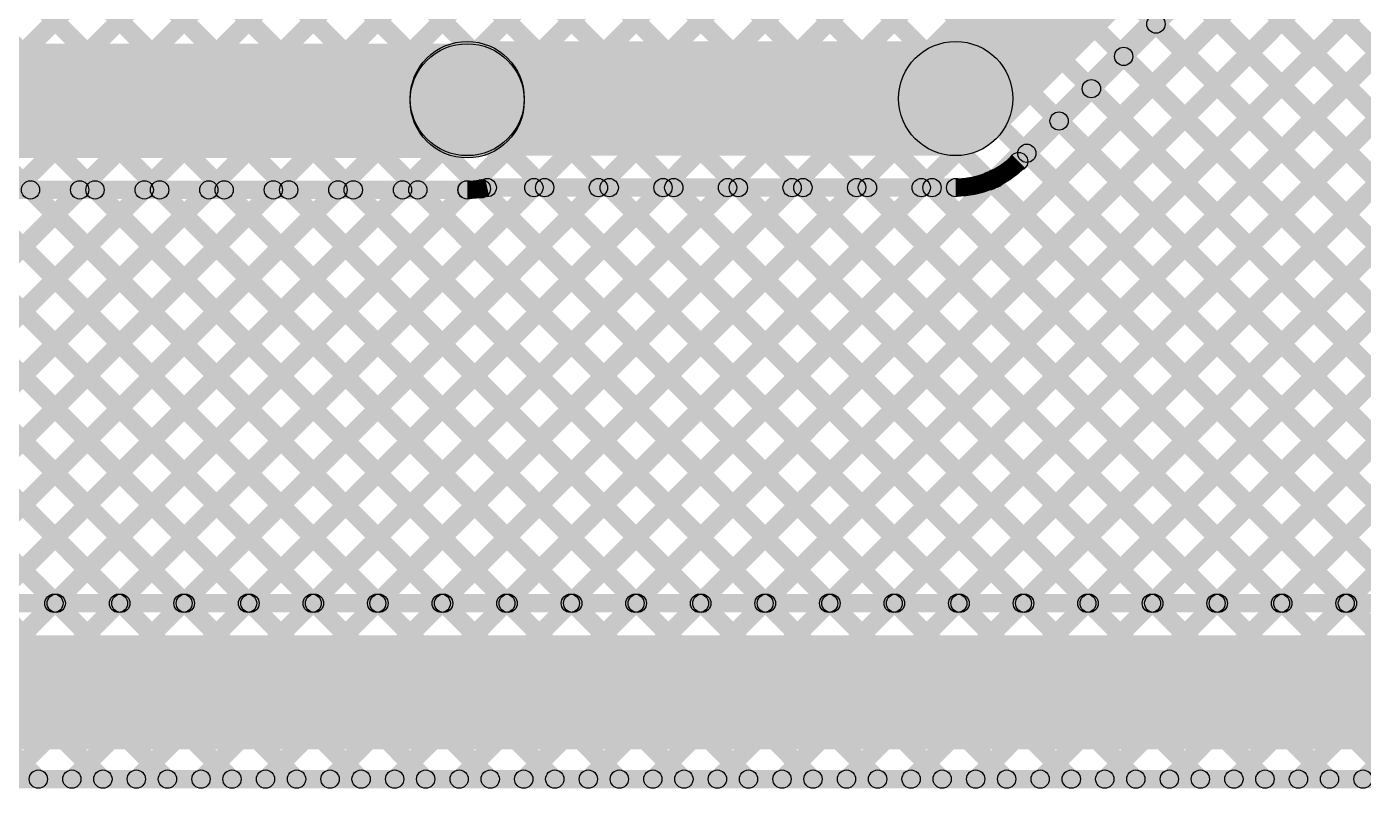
# Model space of a CAD drawing. Header units: millimetres. Extents: x 0.01 to 3.4, y 0.01 to 2.05.
# Drawn here: x 1.502 to 2.088, y 0.032 to 0.365 of the extents above; entities that cross this region are included whole.
import ezdxf

# ---------------------------------------------------------------- set-up
doc = ezdxf.new("R2010")
doc.units = ezdxf.units.MM
doc.header["$MEASUREMENT"] = 0
for name, color, linetype in [('BottomLayer', 5, 'Continuous'), ('TopLayer', 1, 'Continuous'), ('TopOverlay', 2, 'Continuous')]:
    doc.layers.add(name, color=color, linetype=linetype)

# ---------------------------------------------------------------- blocks, each defined once
blk = doc.blocks.new('ESP8285_6')
at = {"layer": 'TopOverlay'}
blk.add_hatch(color=2, dxfattribs=at).paths.add_polyline_path([(0.5695, -0.055), (0.5645, -0.055), (0.5645, 1.61823), (0.5695, 1.61823)])

msp = doc.modelspace()

# ---------------------------------------------------------------- hatches: boundary and pattern name
at = {"layer": 'BottomLayer'}
for points in [[(1.77131, 0.11017), (1.76566, 0.11583), (2.63084, 0.98101), (2.63649, 0.97535)], [(1.7996, 0.11017), (1.79394, 0.11583), (2.64498, 0.96687), (2.65064, 0.96121)], [(1.82788, 0.11017), (1.82223, 0.11583), (2.65912, 0.95272), (2.66478, 0.94707)], [(1.85617, 0.11017), (1.85051, 0.11583), (2.67326, 0.93858), (2.67892, 0.93293)], [(1.88445, 0.11017), (1.87879, 0.11583), (2.68741, 0.92444), (2.69306, 0.91878)], [(1.91274, 0.11017), (1.90708, 0.11583), (2.70155, 0.9103), (2.7072, 0.90464)], [(1.94102, 0.11017), (1.93536, 0.11583), (2.71569, 0.89616), (2.72135, 0.8905)], [(1.9693, 0.11017), (1.96365, 0.11583), (2.72983, 0.88201), (2.73549, 0.87636)], [(1.99759, 0.11017), (1.99193, 0.11583), (2.74397, 0.86787), (2.74963, 0.86221)], [(2.02587, 0.11017), (2.02022, 0.11583), (2.75812, 0.85373), (2.76377, 0.84807)], [(2.05416, 0.11017), (2.0485, 0.11583), (2.77226, 0.83959), (2.77792, 0.83393)], [(2.08244, 0.11017), (2.07678, 0.11583), (2.7864, 0.82545), (2.79206, 0.81979)], [(1.92668, 0.31632), (1.89132, 0.35168), (2.08432, 0.54468), (2.11968, 0.50932)], [(1.93941, 0.30359), (1.93375, 0.30925), (2.12675, 0.50225), (2.13241, 0.49659)], [(2.03635, 0.40619), (2.042, 0.41185), (2.33803, 0.11583), (2.33237, 0.11017)], [(2.02221, 0.39205), (2.02786, 0.39771), (2.30974, 0.11583), (2.30408, 0.11017)], [(2.00806, 0.37791), (2.01372, 0.38357), (2.28146, 0.11583), (2.2758, 0.11017)], [(1.99392, 0.36377), (1.99958, 0.36942), (2.25317, 0.11583), (2.24752, 0.11017)], [(1.4652, 0.308), (1.4652, 0.358), (1.695, 0.358), (1.695, 0.308)], [(1.695, 0.309), (1.695, 0.359), (1.909, 0.359), (1.909, 0.309)], [(1.97978, 0.34962), (1.98544, 0.35528), (2.22489, 0.11583), (2.21923, 0.11017)], [(1.96564, 0.33548), (1.97129, 0.34114), (2.1966, 0.11583), (2.19095, 0.11017)], [(1.95149, 0.32134), (1.95715, 0.327), (2.16832, 0.11583), (2.16266, 0.11017)], [(1.93735, 0.3072), (1.94301, 0.31285), (2.14004, 0.11583), (2.13438, 0.11017)], [(1.70378, 0.291), (1.70378, 0.299), (1.909, 0.299), (1.909, 0.291)], [(1.74303, 0.11017), (1.73737, 0.11583), (1.92337, 0.30182), (1.92903, 0.29617)], [(1.92112, 0.29515), (1.92677, 0.30081), (2.11175, 0.11583), (2.10609, 0.11017)], [(1.41784, 0.18096), (1.41218, 0.18662), (1.52239, 0.29683), (1.52805, 0.29117)], [(1.43608, 0.17092), (1.43043, 0.17658), (1.55068, 0.29683), (1.55633, 0.29117)], [(1.44964, 0.1562), (1.44398, 0.16185), (1.57896, 0.29683), (1.58462, 0.29117)], [(1.4583, 0.13657), (1.45264, 0.14223), (1.60725, 0.29683), (1.6129, 0.29117)], [(1.46158, 0.11157), (1.45593, 0.11723), (1.63553, 0.29683), (1.64119, 0.29117)], [(1.47554, 0.28818), (1.4812, 0.29384), (1.6592, 0.11583), (1.65355, 0.11017)], [(1.48136, 0.29), (1.48136, 0.298), (1.695, 0.298), (1.695, 0.29)], [(1.48847, 0.11017), (1.48281, 0.11583), (1.66381, 0.29683), (1.66947, 0.29117)], [(1.50083, 0.29117), (1.50649, 0.29683), (1.68749, 0.11583), (1.68183, 0.11017)], [(1.51675, 0.11017), (1.5111, 0.11583), (1.6921, 0.29683), (1.69775, 0.29117)], [(1.52911, 0.29117), (1.53477, 0.29683), (1.71577, 0.11583), (1.71011, 0.11017)], [(1.54504, 0.11017), (1.53938, 0.11583), (1.72138, 0.29783), (1.72704, 0.29217)], [(1.5574, 0.29117), (1.56306, 0.29683), (1.74406, 0.11583), (1.7384, 0.11017)], [(1.57332, 0.11017), (1.56767, 0.11583), (1.74967, 0.29783), (1.75532, 0.29217)], [(1.58568, 0.29117), (1.59134, 0.29683), (1.77234, 0.11583), (1.76668, 0.11017)], [(1.60161, 0.11017), (1.59595, 0.11583), (1.77795, 0.29783), (1.78361, 0.29217)], [(1.61397, 0.29117), (1.61962, 0.29683), (1.80062, 0.11583), (1.79497, 0.11017)], [(1.62989, 0.11017), (1.62424, 0.11583), (1.80624, 0.29783), (1.81189, 0.29217)], [(1.64225, 0.29117), (1.64791, 0.29683), (1.82891, 0.11583), (1.82325, 0.11017)], [(1.65818, 0.11017), (1.65252, 0.11583), (1.83452, 0.29783), (1.84018, 0.29217)], [(1.67054, 0.29117), (1.67619, 0.29683), (1.85719, 0.11583), (1.85154, 0.11017)], [(1.68646, 0.11017), (1.6808, 0.11583), (1.8628, 0.29783), (1.86846, 0.29217)], [(1.69833, 0.29166), (1.70399, 0.29732), (1.88548, 0.11583), (1.87982, 0.11017)], [(1.71474, 0.11017), (1.70909, 0.11583), (1.89109, 0.29783), (1.89674, 0.29217)], [(1.7261, 0.29217), (1.73176, 0.29783), (1.91376, 0.11583), (1.9081, 0.11017)], [(1.75439, 0.29217), (1.76005, 0.29783), (1.94205, 0.11583), (1.93639, 0.11017)], [(1.78267, 0.29217), (1.78833, 0.29783), (1.97033, 0.11583), (1.96467, 0.11017)], [(1.81096, 0.29217), (1.81661, 0.29783), (1.99861, 0.11583), (1.99296, 0.11017)], [(1.83924, 0.29217), (1.8449, 0.29783), (2.0269, 0.11583), (2.02124, 0.11017)], [(1.86753, 0.29217), (1.87318, 0.29783), (2.05518, 0.11583), (2.04953, 0.11017)], [(1.89581, 0.29217), (1.90147, 0.29783), (2.08347, 0.11583), (2.07781, 0.11017)], [(1.4614, 0.27404), (1.46705, 0.27969), (1.63092, 0.11583), (1.62526, 0.11017)], [(1.44725, 0.25989), (1.45291, 0.26555), (1.60263, 0.11583), (1.59698, 0.11017)], [(1.43311, 0.24575), (1.43877, 0.25141), (1.57435, 0.11583), (1.56869, 0.11017)], [(1.41897, 0.23161), (1.42463, 0.23727), (1.54607, 0.11583), (1.54041, 0.11017)], [(1.40483, 0.21747), (1.41048, 0.22313), (1.51778, 0.11583), (1.51212, 0.11017)], [(1.46015, 0.109), (1.46015, 0.117), (2.85344, 0.117), (2.85344, 0.109)], [(1.444, 0.049), (1.444, 0.099), (2.925, 0.099), (2.925, 0.049)]]:
    msp.add_hatch(color=5, dxfattribs=at).paths.add_polyline_path(points)
h = msp.add_hatch(color=5, dxfattribs=at)
edge = h.paths.add_edge_path()
edge.add_arc((1.99675, 0.3666), 0.004, 0, 360)
h = msp.add_hatch(color=5, dxfattribs=at)
edge = h.paths.add_edge_path()
edge.add_arc((1.695, 0.334), 0.025, 0, 360)
h = msp.add_hatch(color=5, dxfattribs=at)
edge = h.paths.add_edge_path()
edge.add_arc((1.695, 0.333), 0.025, 0, 360)
h = msp.add_hatch(color=5, dxfattribs=at)
edge = h.paths.add_edge_path()
edge.add_arc((1.909, 0.334), 0.025, 0, 360)
h = msp.add_hatch(color=5, dxfattribs=at)
edge = h.paths.add_edge_path()
edge.add_arc((1.909, 0.334), 0.025, 0, 360)
h = msp.add_hatch(color=5, dxfattribs=at)
edge = h.paths.add_edge_path()
edge.add_arc((1.98261, 0.35245), 0.004, 0, 360)
h = msp.add_hatch(color=5, dxfattribs=at)
edge = h.paths.add_edge_path()
edge.add_arc((1.96847, 0.33831), 0.004, 0, 360)
h = msp.add_hatch(color=5, dxfattribs=at)
edge = h.paths.add_edge_path()
edge.add_arc((1.95432, 0.32417), 0.004, 0, 360)
h = msp.add_hatch(color=5, dxfattribs=at)
edge = h.paths.add_edge_path()
edge.add_arc((1.93658, 0.30642), 0.004, 0, 360)
h = msp.add_hatch(color=5, dxfattribs=at)
edge = h.paths.add_edge_path()
edge.add_arc((1.93658, 0.30642), 0.004, 0, 360)
h = msp.add_hatch(color=5, dxfattribs=at)
edge = h.paths.add_edge_path()
edge.add_arc((1.93658, 0.30642), 0.004, 0, 360)
h = msp.add_hatch(color=5, dxfattribs=at)
edge = h.paths.add_edge_path()
edge.add_arc((1.94018, 0.31003), 0.004, 0, 360)
h = msp.add_hatch(color=5, dxfattribs=at)
edge = h.paths.add_edge_path()
edge.add_arc((1.70378, 0.295), 0.004, 0, 360)
h = msp.add_hatch(color=5, dxfattribs=at)
edge = h.paths.add_edge_path()
edge.add_arc((1.70378, 0.295), 0.004, 0, 360)
h = msp.add_hatch(color=5, dxfattribs=at)
edge = h.paths.add_edge_path()
edge.add_arc((1.72421, 0.295), 0.004, 0, 360)
h = msp.add_hatch(color=5, dxfattribs=at)
edge = h.paths.add_edge_path()
edge.add_arc((1.72893, 0.295), 0.004, 0, 360)
h = msp.add_hatch(color=5, dxfattribs=at)
edge = h.paths.add_edge_path()
edge.add_arc((1.75249, 0.295), 0.004, 0, 360)
h = msp.add_hatch(color=5, dxfattribs=at)
edge = h.paths.add_edge_path()
edge.add_arc((1.75722, 0.295), 0.004, 0, 360)
h = msp.add_hatch(color=5, dxfattribs=at)
edge = h.paths.add_edge_path()
edge.add_arc((1.78078, 0.295), 0.004, 0, 360)
h = msp.add_hatch(color=5, dxfattribs=at)
edge = h.paths.add_edge_path()
edge.add_arc((1.7855, 0.295), 0.004, 0, 360)
h = msp.add_hatch(color=5, dxfattribs=at)
edge = h.paths.add_edge_path()
edge.add_arc((1.80906, 0.295), 0.004, 0, 360)
h = msp.add_hatch(color=5, dxfattribs=at)
edge = h.paths.add_edge_path()
edge.add_arc((1.81379, 0.295), 0.004, 0, 360)
h = msp.add_hatch(color=5, dxfattribs=at)
edge = h.paths.add_edge_path()
edge.add_arc((1.83735, 0.295), 0.004, 0, 360)
h = msp.add_hatch(color=5, dxfattribs=at)
edge = h.paths.add_edge_path()
edge.add_arc((1.84207, 0.295), 0.004, 0, 360)
h = msp.add_hatch(color=5, dxfattribs=at)
edge = h.paths.add_edge_path()
edge.add_arc((1.86563, 0.295), 0.004, 0, 360)
h = msp.add_hatch(color=5, dxfattribs=at)
edge = h.paths.add_edge_path()
edge.add_arc((1.87035, 0.295), 0.004, 0, 360)
h = msp.add_hatch(color=5, dxfattribs=at)
edge = h.paths.add_edge_path()
edge.add_arc((1.89392, 0.295), 0.004, 0, 360)
h = msp.add_hatch(color=5, dxfattribs=at)
edge = h.paths.add_edge_path()
edge.add_arc((1.89864, 0.295), 0.004, 0, 360)
h = msp.add_hatch(color=5, dxfattribs=at)
edge = h.paths.add_edge_path()
edge.add_arc((1.909, 0.295), 0.004, 0, 360)
h = msp.add_hatch(color=5, dxfattribs=at)
edge = h.paths.add_edge_path()
edge.add_arc((1.909, 0.295), 0.004, 0, 360)
h = msp.add_hatch(color=5, dxfattribs=at)
edge = h.paths.add_edge_path()
edge.add_arc((1.909, 0.295), 0.004, 0, 360)
h = msp.add_hatch(color=5, dxfattribs=at)
edge = h.paths.add_edge_path()
edge.add_arc((1.92395, 0.29798), 0.004, 0, 360)
h = msp.add_hatch(color=5, dxfattribs=at)
edge = h.paths.add_edge_path()
edge.add_arc((1.9262, 0.299), 0.004, 0, 360)
h = msp.add_hatch(color=5, dxfattribs=at)
edge = h.paths.add_edge_path()
edge.add_arc((1.50366, 0.294), 0.004, 0, 360)
h = msp.add_hatch(color=5, dxfattribs=at)
edge = h.paths.add_edge_path()
edge.add_arc((1.52522, 0.294), 0.004, 0, 360)
h = msp.add_hatch(color=5, dxfattribs=at)
edge = h.paths.add_edge_path()
edge.add_arc((1.53194, 0.294), 0.004, 0, 360)
h = msp.add_hatch(color=5, dxfattribs=at)
edge = h.paths.add_edge_path()
edge.add_arc((1.5535, 0.294), 0.004, 0, 360)
h = msp.add_hatch(color=5, dxfattribs=at)
edge = h.paths.add_edge_path()
edge.add_arc((1.56023, 0.294), 0.004, 0, 360)
h = msp.add_hatch(color=5, dxfattribs=at)
edge = h.paths.add_edge_path()
edge.add_arc((1.58179, 0.294), 0.004, 0, 360)
h = msp.add_hatch(color=5, dxfattribs=at)
edge = h.paths.add_edge_path()
edge.add_arc((1.58851, 0.294), 0.004, 0, 360)
h = msp.add_hatch(color=5, dxfattribs=at)
edge = h.paths.add_edge_path()
edge.add_arc((1.61007, 0.294), 0.004, 0, 360)
h = msp.add_hatch(color=5, dxfattribs=at)
edge = h.paths.add_edge_path()
edge.add_arc((1.6168, 0.294), 0.004, 0, 360)
h = msp.add_hatch(color=5, dxfattribs=at)
edge = h.paths.add_edge_path()
edge.add_arc((1.63836, 0.294), 0.004, 0, 360)
h = msp.add_hatch(color=5, dxfattribs=at)
edge = h.paths.add_edge_path()
edge.add_arc((1.64508, 0.294), 0.004, 0, 360)
h = msp.add_hatch(color=5, dxfattribs=at)
edge = h.paths.add_edge_path()
edge.add_arc((1.66664, 0.294), 0.004, 0, 360)
h = msp.add_hatch(color=5, dxfattribs=at)
edge = h.paths.add_edge_path()
edge.add_arc((1.67336, 0.294), 0.004, 0, 360)
h = msp.add_hatch(color=5, dxfattribs=at)
edge = h.paths.add_edge_path()
edge.add_arc((1.69493, 0.294), 0.004, 0, 360)
h = msp.add_hatch(color=5, dxfattribs=at)
edge = h.paths.add_edge_path()
edge.add_arc((1.695, 0.294), 0.004, 0, 360)
h = msp.add_hatch(color=5, dxfattribs=at)
edge = h.paths.add_edge_path()
edge.add_arc((1.695, 0.294), 0.004, 0, 360)
h = msp.add_hatch(color=5, dxfattribs=at)
edge = h.paths.add_edge_path()
edge.add_arc((1.70116, 0.29449), 0.004, 0, 360)
h = msp.add_hatch(color=5, dxfattribs=at)
edge = h.paths.add_edge_path()
edge.add_arc((1.51393, 0.113), 0.004, 0, 360)
h = msp.add_hatch(color=5, dxfattribs=at)
edge = h.paths.add_edge_path()
edge.add_arc((1.51495, 0.113), 0.004, 0, 360)
h = msp.add_hatch(color=5, dxfattribs=at)
edge = h.paths.add_edge_path()
edge.add_arc((1.54221, 0.113), 0.004, 0, 360)
h = msp.add_hatch(color=5, dxfattribs=at)
edge = h.paths.add_edge_path()
edge.add_arc((1.54324, 0.113), 0.004, 0, 360)
h = msp.add_hatch(color=5, dxfattribs=at)
edge = h.paths.add_edge_path()
edge.add_arc((1.57049, 0.113), 0.004, 0, 360)
h = msp.add_hatch(color=5, dxfattribs=at)
edge = h.paths.add_edge_path()
edge.add_arc((1.57152, 0.113), 0.004, 0, 360)
h = msp.add_hatch(color=5, dxfattribs=at)
edge = h.paths.add_edge_path()
edge.add_arc((1.59878, 0.113), 0.004, 0, 360)
h = msp.add_hatch(color=5, dxfattribs=at)
edge = h.paths.add_edge_path()
edge.add_arc((1.59981, 0.113), 0.004, 0, 360)
h = msp.add_hatch(color=5, dxfattribs=at)
edge = h.paths.add_edge_path()
edge.add_arc((1.62706, 0.113), 0.004, 0, 360)
h = msp.add_hatch(color=5, dxfattribs=at)
edge = h.paths.add_edge_path()
edge.add_arc((1.62809, 0.113), 0.004, 0, 360)
h = msp.add_hatch(color=5, dxfattribs=at)
edge = h.paths.add_edge_path()
edge.add_arc((1.65535, 0.113), 0.004, 0, 360)
h = msp.add_hatch(color=5, dxfattribs=at)
edge = h.paths.add_edge_path()
edge.add_arc((1.65637, 0.113), 0.004, 0, 360)
h = msp.add_hatch(color=5, dxfattribs=at)
edge = h.paths.add_edge_path()
edge.add_arc((1.68363, 0.113), 0.004, 0, 360)
h = msp.add_hatch(color=5, dxfattribs=at)
edge = h.paths.add_edge_path()
edge.add_arc((1.68466, 0.113), 0.004, 0, 360)
h = msp.add_hatch(color=5, dxfattribs=at)
edge = h.paths.add_edge_path()
edge.add_arc((1.71192, 0.113), 0.004, 0, 360)
h = msp.add_hatch(color=5, dxfattribs=at)
edge = h.paths.add_edge_path()
edge.add_arc((1.71294, 0.113), 0.004, 0, 360)
h = msp.add_hatch(color=5, dxfattribs=at)
edge = h.paths.add_edge_path()
edge.add_arc((1.7402, 0.113), 0.004, 0, 360)
h = msp.add_hatch(color=5, dxfattribs=at)
edge = h.paths.add_edge_path()
edge.add_arc((1.74123, 0.113), 0.004, 0, 360)
h = msp.add_hatch(color=5, dxfattribs=at)
edge = h.paths.add_edge_path()
edge.add_arc((1.76849, 0.113), 0.004, 0, 360)
h = msp.add_hatch(color=5, dxfattribs=at)
edge = h.paths.add_edge_path()
edge.add_arc((1.76951, 0.113), 0.004, 0, 360)
h = msp.add_hatch(color=5, dxfattribs=at)
edge = h.paths.add_edge_path()
edge.add_arc((1.79677, 0.113), 0.004, 0, 360)
h = msp.add_hatch(color=5, dxfattribs=at)
edge = h.paths.add_edge_path()
edge.add_arc((1.7978, 0.113), 0.004, 0, 360)
h = msp.add_hatch(color=5, dxfattribs=at)
edge = h.paths.add_edge_path()
edge.add_arc((1.82505, 0.113), 0.004, 0, 360)
h = msp.add_hatch(color=5, dxfattribs=at)
edge = h.paths.add_edge_path()
edge.add_arc((1.82608, 0.113), 0.004, 0, 360)
h = msp.add_hatch(color=5, dxfattribs=at)
edge = h.paths.add_edge_path()
edge.add_arc((1.85334, 0.113), 0.004, 0, 360)
h = msp.add_hatch(color=5, dxfattribs=at)
edge = h.paths.add_edge_path()
edge.add_arc((1.85436, 0.113), 0.004, 0, 360)
h = msp.add_hatch(color=5, dxfattribs=at)
edge = h.paths.add_edge_path()
edge.add_arc((1.88162, 0.113), 0.004, 0, 360)
h = msp.add_hatch(color=5, dxfattribs=at)
edge = h.paths.add_edge_path()
edge.add_arc((1.88265, 0.113), 0.004, 0, 360)
h = msp.add_hatch(color=5, dxfattribs=at)
edge = h.paths.add_edge_path()
edge.add_arc((1.90991, 0.113), 0.004, 0, 360)
h = msp.add_hatch(color=5, dxfattribs=at)
edge = h.paths.add_edge_path()
edge.add_arc((1.91093, 0.113), 0.004, 0, 360)
h = msp.add_hatch(color=5, dxfattribs=at)
edge = h.paths.add_edge_path()
edge.add_arc((1.93819, 0.113), 0.004, 0, 360)
h = msp.add_hatch(color=5, dxfattribs=at)
edge = h.paths.add_edge_path()
edge.add_arc((1.93922, 0.113), 0.004, 0, 360)
h = msp.add_hatch(color=5, dxfattribs=at)
edge = h.paths.add_edge_path()
edge.add_arc((1.96648, 0.113), 0.004, 0, 360)
h = msp.add_hatch(color=5, dxfattribs=at)
edge = h.paths.add_edge_path()
edge.add_arc((1.9675, 0.113), 0.004, 0, 360)
h = msp.add_hatch(color=5, dxfattribs=at)
edge = h.paths.add_edge_path()
edge.add_arc((1.99476, 0.113), 0.004, 0, 360)
h = msp.add_hatch(color=5, dxfattribs=at)
edge = h.paths.add_edge_path()
edge.add_arc((1.99579, 0.113), 0.004, 0, 360)
h = msp.add_hatch(color=5, dxfattribs=at)
edge = h.paths.add_edge_path()
edge.add_arc((2.02304, 0.113), 0.004, 0, 360)
h = msp.add_hatch(color=5, dxfattribs=at)
edge = h.paths.add_edge_path()
edge.add_arc((2.02407, 0.113), 0.004, 0, 360)
h = msp.add_hatch(color=5, dxfattribs=at)
edge = h.paths.add_edge_path()
edge.add_arc((2.05133, 0.113), 0.004, 0, 360)
h = msp.add_hatch(color=5, dxfattribs=at)
edge = h.paths.add_edge_path()
edge.add_arc((2.05235, 0.113), 0.004, 0, 360)
h = msp.add_hatch(color=5, dxfattribs=at)
edge = h.paths.add_edge_path()
edge.add_arc((2.07961, 0.113), 0.004, 0, 360)
h = msp.add_hatch(color=5, dxfattribs=at)
edge = h.paths.add_edge_path()
edge.add_arc((2.08064, 0.113), 0.004, 0, 360)
at = {"layer": 'TopLayer'}
for points in [[(1.30318, 0.15116), (1.29753, 0.15682), (1.97154, 0.83083), (1.9772, 0.82517)], [(1.31146, 0.13115), (1.3058, 0.13681), (1.97967, 0.81068), (1.98533, 0.80502)], [(1.39302, 0.18443), (1.38736, 0.19008), (1.98737, 0.79009), (1.99303, 0.78443)], [(1.41784, 0.18096), (1.41218, 0.18662), (2.00151, 0.77595), (2.00717, 0.77029)], [(1.43608, 0.17092), (1.43043, 0.17658), (2.01565, 0.76181), (2.02131, 0.75615)], [(1.44964, 0.1562), (1.44398, 0.16185), (2.0298, 0.74766), (2.03545, 0.74201)], [(1.70251, 0.74003), (1.70817, 0.74569), (2.41503, 0.03883), (2.40937, 0.03317)], [(1.4583, 0.13657), (1.45264, 0.14223), (2.04394, 0.73352), (2.0496, 0.72786)], [(1.68837, 0.72589), (1.69402, 0.73155), (2.38674, 0.03883), (2.38108, 0.03317)], [(1.67422, 0.71175), (1.67988, 0.7174), (2.35846, 0.03883), (2.3528, 0.03317)], [(1.66008, 0.69761), (1.66574, 0.70326), (2.33017, 0.03883), (2.32452, 0.03317)], [(1.64594, 0.68346), (1.6516, 0.68912), (2.30189, 0.03883), (2.29623, 0.03317)], [(1.45902, 0.10901), (1.45336, 0.11466), (2.02182, 0.68312), (2.02748, 0.67746)], [(1.6318, 0.66932), (1.63745, 0.67498), (2.2736, 0.03883), (2.26795, 0.03317)], [(1.41147, 0.03317), (1.40581, 0.03883), (2.03375, 0.66677), (2.03941, 0.66111)], [(1.61766, 0.65518), (1.62331, 0.66084), (2.24532, 0.03883), (2.23966, 0.03317)], [(1.43975, 0.03317), (1.4341, 0.03883), (2.0479, 0.65263), (2.05355, 0.64697)], [(1.60351, 0.64104), (1.60917, 0.64669), (2.21704, 0.03883), (2.21138, 0.03317)], [(1.46804, 0.03317), (1.46238, 0.03883), (2.06204, 0.63848), (2.0677, 0.63283)], [(1.58937, 0.62689), (1.59503, 0.63255), (2.18875, 0.03883), (2.18309, 0.03317)], [(1.49632, 0.03317), (1.49067, 0.03883), (2.07618, 0.62434), (2.08184, 0.61869)], [(1.57523, 0.61275), (1.58089, 0.61841), (2.16047, 0.03883), (2.15481, 0.03317)], [(1.52461, 0.03317), (1.51895, 0.03883), (2.09032, 0.6102), (2.09598, 0.60454)], [(1.56109, 0.59861), (1.56674, 0.60427), (2.13218, 0.03883), (2.12653, 0.03317)], [(1.55289, 0.03317), (1.54723, 0.03883), (2.10447, 0.59606), (2.11012, 0.5904)], [(1.54694, 0.58447), (1.5526, 0.59013), (2.1039, 0.03883), (2.09824, 0.03317)], [(1.58118, 0.03317), (1.57552, 0.03883), (2.11861, 0.58192), (2.12426, 0.57626)], [(1.5328, 0.57033), (1.53846, 0.57598), (2.07561, 0.03883), (2.06996, 0.03317)], [(1.60946, 0.03317), (1.6038, 0.03883), (2.13275, 0.56777), (2.13841, 0.56212)], [(1.51866, 0.55618), (1.52432, 0.56184), (2.04733, 0.03883), (2.04167, 0.03317)], [(1.63774, 0.03317), (1.63209, 0.03883), (2.14689, 0.55363), (2.15255, 0.54797)], [(1.50452, 0.54204), (1.51018, 0.5477), (2.01905, 0.03883), (2.01339, 0.03317)], [(1.66603, 0.03317), (1.66037, 0.03883), (2.16103, 0.53949), (2.16669, 0.53383)], [(1.49038, 0.5279), (1.49603, 0.53356), (1.99076, 0.03883), (1.9851, 0.03317)], [(1.69431, 0.03317), (1.68866, 0.03883), (2.17518, 0.52535), (2.18083, 0.51969)], [(1.47623, 0.51376), (1.48189, 0.51941), (1.96248, 0.03883), (1.95682, 0.03317)], [(1.7226, 0.03317), (1.71694, 0.03883), (2.18932, 0.51121), (2.19497, 0.50555)], [(1.46209, 0.49962), (1.46775, 0.50527), (1.93419, 0.03883), (1.92854, 0.03317)], [(1.75088, 0.03317), (1.74523, 0.03883), (2.20346, 0.49706), (2.20912, 0.49141)], [(1.44795, 0.48547), (1.45361, 0.49113), (1.90591, 0.03883), (1.90025, 0.03317)], [(1.77917, 0.03317), (1.77351, 0.03883), (2.2176, 0.48292), (2.22326, 0.47726)], [(1.43381, 0.47133), (1.43946, 0.47699), (1.87762, 0.03883), (1.87197, 0.03317)], [(1.80745, 0.03317), (1.80179, 0.03883), (2.23174, 0.46878), (2.2374, 0.46312)], [(1.41967, 0.45719), (1.42532, 0.46285), (1.84934, 0.03883), (1.84368, 0.03317)], [(1.83573, 0.03317), (1.83008, 0.03883), (2.24589, 0.45464), (2.25154, 0.44898)], [(1.40552, 0.44305), (1.41118, 0.4487), (1.82106, 0.03883), (1.8154, 0.03317)], [(1.86402, 0.03317), (1.85836, 0.03883), (2.26003, 0.44049), (2.26569, 0.43484)], [(1.39138, 0.4289), (1.39704, 0.43456), (1.79277, 0.03883), (1.78711, 0.03317)], [(1.8923, 0.03317), (1.88665, 0.03883), (2.27417, 0.42635), (2.27983, 0.4207)], [(1.37724, 0.41476), (1.3829, 0.42042), (1.76449, 0.03883), (1.75883, 0.03317)], [(1.92059, 0.03317), (1.91493, 0.03883), (2.28831, 0.41221), (2.29397, 0.40655)], [(1.3631, 0.40062), (1.36875, 0.40628), (1.7362, 0.03883), (1.73055, 0.03317)], [(1.94887, 0.03317), (1.94322, 0.03883), (2.30246, 0.39807), (2.30811, 0.39241)], [(1.34895, 0.38648), (1.35461, 0.39214), (1.70792, 0.03883), (1.70226, 0.03317)], [(1.97716, 0.03317), (1.9715, 0.03883), (2.3166, 0.38393), (2.32225, 0.37827)], [(1.33481, 0.37234), (1.34047, 0.37799), (1.67963, 0.03883), (1.67398, 0.03317)], [(2.00544, 0.03317), (1.99978, 0.03883), (2.33074, 0.36978), (2.3364, 0.36413)], [(1.32067, 0.35819), (1.32633, 0.36385), (1.65135, 0.03883), (1.64569, 0.03317)], [(2.03373, 0.03317), (2.02807, 0.03883), (2.34488, 0.35564), (2.35054, 0.34998)], [(1.30653, 0.34405), (1.31219, 0.34971), (1.62307, 0.03883), (1.61741, 0.03317)], [(2.06201, 0.03317), (2.05635, 0.03883), (2.35902, 0.3415), (2.36468, 0.33584)], [(1.29239, 0.32991), (1.29804, 0.33557), (1.59478, 0.03883), (1.58912, 0.03317)], [(2.09029, 0.03317), (2.08464, 0.03883), (2.37317, 0.32736), (2.37882, 0.3217)], [(1.45046, 0.14355), (1.45611, 0.14921), (1.5665, 0.03883), (1.56084, 0.03317)], [(1.45386, 0.11187), (1.45951, 0.11753), (1.53821, 0.03883), (1.53256, 0.03317)], [(1.44674, 0.09071), (1.45239, 0.09636), (1.50993, 0.03883), (1.50427, 0.03317)], [(1.057, 0.032), (1.057, 0.04), (2.8529, 0.04), (2.8529, 0.032)]]:
    msp.add_hatch(color=1, dxfattribs=at).paths.add_polyline_path(points)
h = msp.add_hatch(color=1, dxfattribs=at)
edge = h.paths.add_edge_path()
edge.add_arc((1.5071, 0.036), 0.004, 0, 360)
h = msp.add_hatch(color=1, dxfattribs=at)
edge = h.paths.add_edge_path()
edge.add_arc((1.52178, 0.036), 0.004, 0, 360)
h = msp.add_hatch(color=1, dxfattribs=at)
edge = h.paths.add_edge_path()
edge.add_arc((1.53538, 0.036), 0.004, 0, 360)
h = msp.add_hatch(color=1, dxfattribs=at)
edge = h.paths.add_edge_path()
edge.add_arc((1.55006, 0.036), 0.004, 0, 360)
h = msp.add_hatch(color=1, dxfattribs=at)
edge = h.paths.add_edge_path()
edge.add_arc((1.56367, 0.036), 0.004, 0, 360)
h = msp.add_hatch(color=1, dxfattribs=at)
edge = h.paths.add_edge_path()
edge.add_arc((1.57835, 0.036), 0.004, 0, 360)
h = msp.add_hatch(color=1, dxfattribs=at)
edge = h.paths.add_edge_path()
edge.add_arc((1.59195, 0.036), 0.004, 0, 360)
h = msp.add_hatch(color=1, dxfattribs=at)
edge = h.paths.add_edge_path()
edge.add_arc((1.60663, 0.036), 0.004, 0, 360)
h = msp.add_hatch(color=1, dxfattribs=at)
edge = h.paths.add_edge_path()
edge.add_arc((1.62024, 0.036), 0.004, 0, 360)
h = msp.add_hatch(color=1, dxfattribs=at)
edge = h.paths.add_edge_path()
edge.add_arc((1.63492, 0.036), 0.004, 0, 360)
h = msp.add_hatch(color=1, dxfattribs=at)
edge = h.paths.add_edge_path()
edge.add_arc((1.64852, 0.036), 0.004, 0, 360)
h = msp.add_hatch(color=1, dxfattribs=at)
edge = h.paths.add_edge_path()
edge.add_arc((1.6632, 0.036), 0.004, 0, 360)
h = msp.add_hatch(color=1, dxfattribs=at)
edge = h.paths.add_edge_path()
edge.add_arc((1.67681, 0.036), 0.004, 0, 360)
h = msp.add_hatch(color=1, dxfattribs=at)
edge = h.paths.add_edge_path()
edge.add_arc((1.69148, 0.036), 0.004, 0, 360)
h = msp.add_hatch(color=1, dxfattribs=at)
edge = h.paths.add_edge_path()
edge.add_arc((1.70509, 0.036), 0.004, 0, 360)
h = msp.add_hatch(color=1, dxfattribs=at)
edge = h.paths.add_edge_path()
edge.add_arc((1.71977, 0.036), 0.004, 0, 360)
h = msp.add_hatch(color=1, dxfattribs=at)
edge = h.paths.add_edge_path()
edge.add_arc((1.73337, 0.036), 0.004, 0, 360)
h = msp.add_hatch(color=1, dxfattribs=at)
edge = h.paths.add_edge_path()
edge.add_arc((1.74805, 0.036), 0.004, 0, 360)
h = msp.add_hatch(color=1, dxfattribs=at)
edge = h.paths.add_edge_path()
edge.add_arc((1.76166, 0.036), 0.004, 0, 360)
h = msp.add_hatch(color=1, dxfattribs=at)
edge = h.paths.add_edge_path()
edge.add_arc((1.77634, 0.036), 0.004, 0, 360)
h = msp.add_hatch(color=1, dxfattribs=at)
edge = h.paths.add_edge_path()
edge.add_arc((1.78994, 0.036), 0.004, 0, 360)
h = msp.add_hatch(color=1, dxfattribs=at)
edge = h.paths.add_edge_path()
edge.add_arc((1.80462, 0.036), 0.004, 0, 360)
h = msp.add_hatch(color=1, dxfattribs=at)
edge = h.paths.add_edge_path()
edge.add_arc((1.81823, 0.036), 0.004, 0, 360)
h = msp.add_hatch(color=1, dxfattribs=at)
edge = h.paths.add_edge_path()
edge.add_arc((1.83291, 0.036), 0.004, 0, 360)
h = msp.add_hatch(color=1, dxfattribs=at)
edge = h.paths.add_edge_path()
edge.add_arc((1.84651, 0.036), 0.004, 0, 360)
h = msp.add_hatch(color=1, dxfattribs=at)
edge = h.paths.add_edge_path()
edge.add_arc((1.86119, 0.036), 0.004, 0, 360)
h = msp.add_hatch(color=1, dxfattribs=at)
edge = h.paths.add_edge_path()
edge.add_arc((1.8748, 0.036), 0.004, 0, 360)
h = msp.add_hatch(color=1, dxfattribs=at)
edge = h.paths.add_edge_path()
edge.add_arc((1.88948, 0.036), 0.004, 0, 360)
h = msp.add_hatch(color=1, dxfattribs=at)
edge = h.paths.add_edge_path()
edge.add_arc((1.90308, 0.036), 0.004, 0, 360)
h = msp.add_hatch(color=1, dxfattribs=at)
edge = h.paths.add_edge_path()
edge.add_arc((1.91776, 0.036), 0.004, 0, 360)
h = msp.add_hatch(color=1, dxfattribs=at)
edge = h.paths.add_edge_path()
edge.add_arc((1.93136, 0.036), 0.004, 0, 360)
h = msp.add_hatch(color=1, dxfattribs=at)
edge = h.paths.add_edge_path()
edge.add_arc((1.94604, 0.036), 0.004, 0, 360)
h = msp.add_hatch(color=1, dxfattribs=at)
edge = h.paths.add_edge_path()
edge.add_arc((1.95965, 0.036), 0.004, 0, 360)
h = msp.add_hatch(color=1, dxfattribs=at)
edge = h.paths.add_edge_path()
edge.add_arc((1.97433, 0.036), 0.004, 0, 360)
h = msp.add_hatch(color=1, dxfattribs=at)
edge = h.paths.add_edge_path()
edge.add_arc((1.98793, 0.036), 0.004, 0, 360)
h = msp.add_hatch(color=1, dxfattribs=at)
edge = h.paths.add_edge_path()
edge.add_arc((2.00261, 0.036), 0.004, 0, 360)
h = msp.add_hatch(color=1, dxfattribs=at)
edge = h.paths.add_edge_path()
edge.add_arc((2.01622, 0.036), 0.004, 0, 360)
h = msp.add_hatch(color=1, dxfattribs=at)
edge = h.paths.add_edge_path()
edge.add_arc((2.0309, 0.036), 0.004, 0, 360)
h = msp.add_hatch(color=1, dxfattribs=at)
edge = h.paths.add_edge_path()
edge.add_arc((2.0445, 0.036), 0.004, 0, 360)
h = msp.add_hatch(color=1, dxfattribs=at)
edge = h.paths.add_edge_path()
edge.add_arc((2.05918, 0.036), 0.004, 0, 360)
h = msp.add_hatch(color=1, dxfattribs=at)
edge = h.paths.add_edge_path()
edge.add_arc((2.07279, 0.036), 0.004, 0, 360)
h = msp.add_hatch(color=1, dxfattribs=at)
edge = h.paths.add_edge_path()
edge.add_arc((2.08747, 0.036), 0.004, 0, 360)

# ---------------------------------------------------------------- linework, layer by layer
at = {"layer": 'BottomLayer', "const_width": 0.008}
for points in [[(1.93658, 0.30642, -0.198912), (1.909, 0.295)], [(1.93658, 0.30642, -0.198912), (1.909, 0.295)], [(1.70378, 0.295, -0.056796), (1.695, 0.294)]]:
    msp.add_lwpolyline(points, format="xyb", dxfattribs=at)
at = {"layer": 'BottomLayer'}
for centre, radius in [((1.99675, 0.3666), 0.004), ((1.695, 0.334), 0.025), ((1.695, 0.333), 0.025), ((1.909, 0.334), 0.025), ((1.909, 0.334), 0.025), ((1.98261, 0.35245), 0.004), ((1.96847, 0.33831), 0.004), ((1.95432, 0.32417), 0.004), ((1.93658, 0.30642), 0.004), ((1.93658, 0.30642), 0.004), ((1.93658, 0.30642), 0.004), ((1.94018, 0.31003), 0.004), ((1.70378, 0.295), 0.004), ((1.70378, 0.295), 0.004), ((1.72421, 0.295), 0.004), ((1.72893, 0.295), 0.004), ((1.75249, 0.295), 0.004), ((1.75722, 0.295), 0.004), ((1.78078, 0.295), 0.004), ((1.7855, 0.295), 0.004), ((1.80906, 0.295), 0.004), ((1.81379, 0.295), 0.004), ((1.83735, 0.295), 0.004), ((1.84207, 0.295), 0.004), ((1.86563, 0.295), 0.004), ((1.87035, 0.295), 0.004), ((1.89392, 0.295), 0.004), ((1.89864, 0.295), 0.004), ((1.909, 0.295), 0.004), ((1.909, 0.295), 0.004), ((1.909, 0.295), 0.004), ((1.92395, 0.29798), 0.004), ((1.9262, 0.299), 0.004), ((1.50366, 0.294), 0.004), ((1.52522, 0.294), 0.004), ((1.53194, 0.294), 0.004), ((1.5535, 0.294), 0.004), ((1.56023, 0.294), 0.004), ((1.58179, 0.294), 0.004), ((1.58851, 0.294), 0.004), ((1.61007, 0.294), 0.004), ((1.6168, 0.294), 0.004), ((1.63836, 0.294), 0.004), ((1.64508, 0.294), 0.004), ((1.66664, 0.294), 0.004), ((1.67336, 0.294), 0.004), ((1.69493, 0.294), 0.004), ((1.695, 0.294), 0.004), ((1.695, 0.294), 0.004), ((1.70116, 0.29449), 0.004), ((1.51393, 0.113), 0.004), ((1.51495, 0.113), 0.004), ((1.54221, 0.113), 0.004), ((1.54324, 0.113), 0.004), ((1.57049, 0.113), 0.004), ((1.57152, 0.113), 0.004), ((1.59878, 0.113), 0.004), ((1.59981, 0.113), 0.004), ((1.62706, 0.113), 0.004), ((1.62809, 0.113), 0.004), ((1.65535, 0.113), 0.004), ((1.65637, 0.113), 0.004), ((1.68363, 0.113), 0.004), ((1.68466, 0.113), 0.004), ((1.71192, 0.113), 0.004), ((1.71294, 0.113), 0.004), ((1.7402, 0.113), 0.004), ((1.74123, 0.113), 0.004), ((1.76849, 0.113), 0.004), ((1.76951, 0.113), 0.004), ((1.79677, 0.113), 0.004), ((1.7978, 0.113), 0.004), ((1.82505, 0.113), 0.004), ((1.82608, 0.113), 0.004), ((1.85334, 0.113), 0.004), ((1.85436, 0.113), 0.004), ((1.88162, 0.113), 0.004), ((1.88265, 0.113), 0.004), ((1.90991, 0.113), 0.004), ((1.91093, 0.113), 0.004), ((1.93819, 0.113), 0.004), ((1.93922, 0.113), 0.004), ((1.96648, 0.113), 0.004), ((1.9675, 0.113), 0.004), ((1.99476, 0.113), 0.004), ((1.99579, 0.113), 0.004), ((2.02304, 0.113), 0.004), ((2.02407, 0.113), 0.004), ((2.05133, 0.113), 0.004), ((2.05235, 0.113), 0.004), ((2.07961, 0.113), 0.004), ((2.08064, 0.113), 0.004)]:
    msp.add_circle(centre, radius, dxfattribs=at)
at = {"layer": 'TopLayer'}
for centre in [(1.5071, 0.036), (1.52178, 0.036), (1.53538, 0.036), (1.55006, 0.036), (1.56367, 0.036), (1.57835, 0.036), (1.59195, 0.036), (1.60663, 0.036), (1.62024, 0.036), (1.63492, 0.036), (1.64852, 0.036), (1.6632, 0.036), (1.67681, 0.036), (1.69148, 0.036), (1.70509, 0.036), (1.71977, 0.036), (1.73337, 0.036), (1.74805, 0.036), (1.76166, 0.036), (1.77634, 0.036), (1.78994, 0.036), (1.80462, 0.036), (1.81823, 0.036), (1.83291, 0.036), (1.84651, 0.036), (1.86119, 0.036), (1.8748, 0.036), (1.88948, 0.036), (1.90308, 0.036), (1.91776, 0.036), (1.93136, 0.036), (1.94604, 0.036), (1.95965, 0.036), (1.97433, 0.036), (1.98793, 0.036), (2.00261, 0.036), (2.01622, 0.036), (2.0309, 0.036), (2.0445, 0.036), (2.05918, 0.036), (2.07279, 0.036), (2.08747, 0.036)]:
    msp.add_circle(centre, 0.004, dxfattribs=at)

# ---------------------------------------------------------------- block references
at = {"rotation": 270}
msp.add_blockref('ESP8285_6', (1.14164, 0.62321), dxfattribs=at)

doc.saveas('drawing.dxf')
